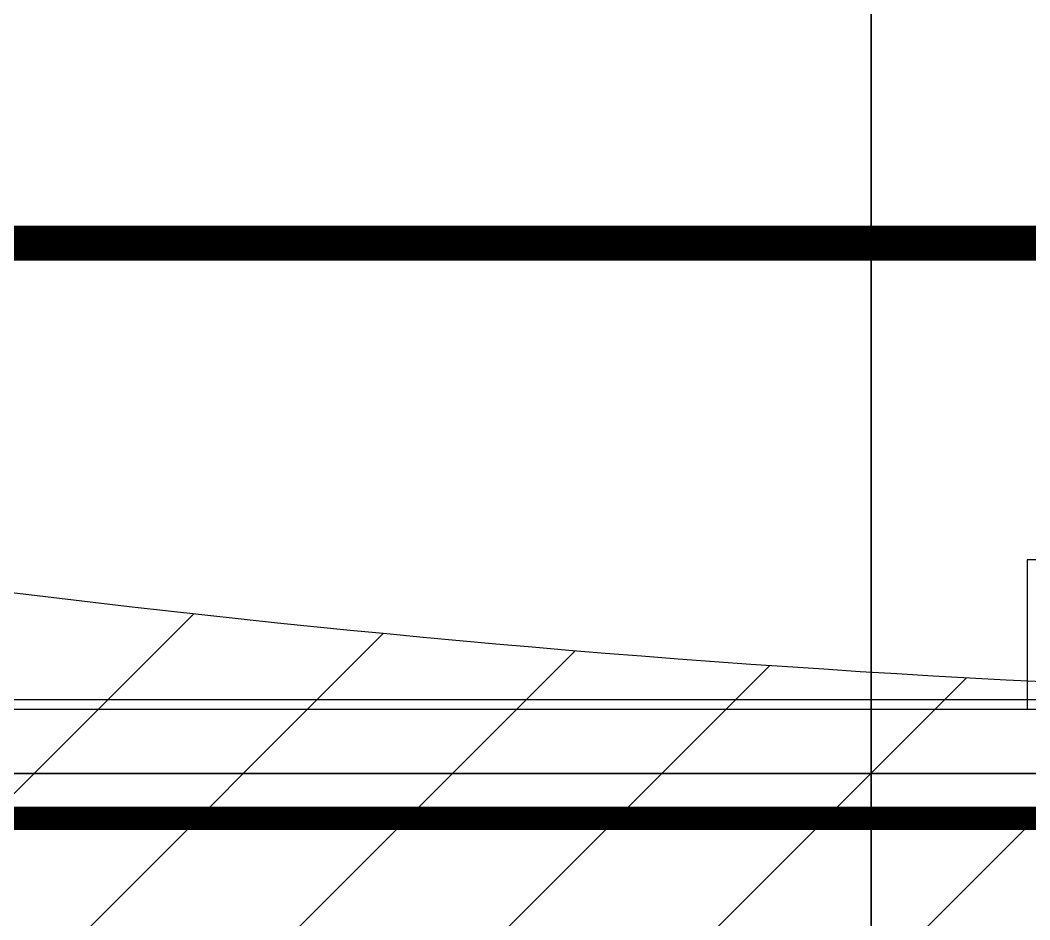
# Model space of a CAD drawing. Header units: millimetres. Extents: x -107267 to 109426, y -98906 to 83910.
# Drawn here: x -1826 to 341, y -314 to 1616 of the extents above; entities that cross this region are included whole.
import ezdxf

# ---------------------------------------------------------------- set-up
doc = ezdxf.new("R2010")
doc.units = ezdxf.units.MM
doc.linetypes.add('ACAD_ISO10W100', pattern=[18, 12, -3, 0, -3])
doc.linetypes.add('ACAD_ISO12W100', pattern=[21, 12, -3, 0, -3, 0, -3])
for name, color, linetype in [('00 - ZONA DE PROTEÇÃO', 4, 'Continuous'), ('00 - Zona de proteção 2d', 4, 'Continuous'), ('Front View-MISC', 7, 'Continuous'), ('Front View-STEEL', 9, 'Continuous'), ('Left View-MISC', 7, 'Continuous'), ('Top (Plan) View-MISC', 7, 'Continuous')]:
    doc.layers.add(name, color=color, linetype=linetype)
doc.layers.add('000-M3G-MALHA NOVA', color=5, linetype='ACAD_ISO10W100', lineweight=0)
doc.layers.add('00_m3g_spda_ater_cabo50', color=1, linetype='Continuous', lineweight=9)

# ---------------------------------------------------------------- blocks, each defined once
blk = doc.blocks.new('*U327')
at = {"layer": 'Top (Plan) View-MISC', "color": 0, "linetype": 'ByBlock', "lineweight": -2}
for p, q in [((535.2, 458.1), (335.2, 458.1)), ((335.2, 458.1), (335.2, 138.1)), ((535.2, 138.1), (535.2, 458.1))]:
    blk.add_line(p, q, dxfattribs=at)
blk = doc.blocks.new('*U482')
at = {"layer": 'Top (Plan) View-MISC', "color": 0, "linetype": 'ByBlock', "lineweight": -2}
blk.add_line((-21187.7, 138.1), (23428.9, 138.1), dxfattribs=at)
blk = doc.blocks.new('*U1067')
at = {"layer": 'Top (Plan) View-MISC', "color": 0, "linetype": 'ByBlock', "lineweight": -2}
blk.add_line((23207.9, 158.1), (-17567.7, 158.1), dxfattribs=at)
blk = doc.blocks.new('*U1207')
at = {"layer": 'Front View-MISC', "color": 0, "linetype": 'ByBlock', "lineweight": -2}
for p, q in [((335.5, 0, 3450), (535.5, 0, 3450)), ((335.5, 0, 251.2), (335.5, 0, 620.7)), ((335.5, 0, 702.3), (335.5, 0, 1149.4)), ((335.5, 0, 1231.1), (335.5, 0, 3450)), ((535.5, 0, 239.1), (535.5, 0, 607.2)), ((535.5, 0, 690.3), (535.5, 0, 1135.9)), ((535.5, 0, 1219), (535.5, 0, 3450))]:
    blk.add_line(p, q, dxfattribs=at)
blk = doc.blocks.new('*U1213')
at = {"layer": 'Front View-MISC', "color": 0, "linetype": 'ByBlock', "lineweight": -2}
for p, q in [((-3964, 0, 3172), (334.4, 0, 3172)), ((-1479.2, 0, 1272), (-1795.5, 0, 1272)), ((334.4, 0, 1272), (-342.2, 0, 1272)), ((334.4, 0, 3172), (334.4, 0, 1272))]:
    blk.add_line(p, q, dxfattribs=at)
blk = doc.blocks.new('*U1222')
at = {"layer": 'Front View-MISC', "color": 0, "linetype": 'ByBlock', "lineweight": -2}
for p, q in [((-13407.5, 0, 3450), (23648.9, 0, 3450)), ((-13407.5, 0, 4300), (23648.9, 0, 4300))]:
    blk.add_line(p, q, dxfattribs=at)
blk = doc.blocks.new('*U1250')
at = {"layer": 'Front View-MISC', "color": 0, "linetype": 'ByBlock', "lineweight": -2}
for p, q in [((-3964, 0, 1322), (-3894, 0, 1322)), ((-3964, 0, 3172), (-3964, 0, 1322)), ((335.5, 0, 3172), (-3964, 0, 3172)), ((-3894, 0, 2237), (-2979, 0, 2237)), ((-3894, 0, 2237), (-3894, 0, 3102)), ((-3894, 0, 3102), (-2979, 0, 3102)), ((-3894, 0, 1322), (-3894, 0, 2187)), ((-2979, 0, 2187), (-3894, 0, 2187)), ((-2979, 0, 1331.3), (-2979, 0, 2187)), ((-2979, 0, 2237), (-2979, 0, 3102)), ((-2929, 0, 2237), (-1839, 0, 2237)), ((-2929, 0, 3102), (-2929, 0, 2237)), ((-2929, 0, 3102), (-1839, 0, 3102)), ((-2929, 0, 2187), (-2929, 0, 1331.8)), ((-699, 0, 2187), (-2929, 0, 2187)), ((-1839, 0, 2237), (-1839, 0, 3102)), ((-1789, 0, 2237), (-699, 0, 2237)), ((-1789, 0, 3102), (-1789, 0, 2237)), ((-1789, 0, 3102), (-699, 0, 3102)), ((-699, 0, 1322), (-649, 0, 1322)), ((-699, 0, 1322), (-699, 0, 2187)), ((-699, 0, 2237), (-699, 0, 3102)), ((-649, 0, 2187), (-649, 0, 1322)), ((266, 0, 2187), (-649, 0, 2187)), ((-649, 0, 3102), (-649, 0, 2237)), ((-649, 0, 3102), (266, 0, 3102)), ((-649, 0, 2237), (266, 0, 2237)), ((266, 0, 1322), (335.5, 0, 1322)), ((266, 0, 2187), (266, 0, 1322)), ((266, 0, 3102), (266, 0, 2237))]:
    blk.add_line(p, q, dxfattribs=at)
blk = doc.blocks.new('*U1251')
at = {"layer": 'Front View-MISC', "color": 0, "linetype": 'ByBlock', "lineweight": -2}
for p, q in [((-3964.5, 0, 1322), (-3885.9, 0, 1322)), ((-3720.8, 0, 1272), (-3928.4, 0, 1272)), ((-2779.3, 0, 1272), (-3678.4, 0, 1272)), ((-1837.9, 0, 1272), (-2736.9, 0, 1272)), ((-1479.2, 0, 1272), (-1795.5, 0, 1272)), ((-1171.5, 0, 1322), (334.4, 0, 1322)), ((334.4, 0, 1272), (-342.2, 0, 1272)), ((334.4, 0, 1322), (334.4, 0, 1272))]:
    blk.add_line(p, q, dxfattribs=at)
blk = doc.blocks.new('*U1252')
at = {"layer": 'Front View-MISC', "color": 0, "linetype": 'ByBlock', "lineweight": -2}
for p, q in [((-1839, 0, 1343), (-1839, 0, 2237)), ((-1839, 0, 2237), (-1789, 0, 2237)), ((-1789, 0, 2237), (-1789, 0, 1343.5))]:
    blk.add_line(p, q, dxfattribs=at)
blk = doc.blocks.new('*U1306')
at = {"layer": 'Front View-MISC', "color": 0, "linetype": 'ByBlock', "lineweight": -2}
for p, q in [((-1825.8, 0, 5158), (-1785.1, 0, 5158)), ((-1763.9, 0, 5158), (-1723.2, 0, 5158)), ((-1702, 0, 5158), (-1661.3, 0, 5158)), ((-1640.1, 0, 5158), (-1599.4, 0, 5158)), ((-1578.2, 0, 5158), (-1537.5, 0, 5158)), ((-1516.3, 0, 5158), (-1475.6, 0, 5158)), ((-1454.4, 0, 5158), (-1413.7, 0, 5158)), ((-1392.5, 0, 5158), (-1351.8, 0, 5158)), ((-1330.6, 0, 5158), (-1290, 0, 5158)), ((-1268.7, 0, 5158), (-1228.1, 0, 5158)), ((-1206.8, 0, 5158), (-1166.2, 0, 5158)), ((-1144.9, 0, 5158), (-1104.3, 0, 5158)), ((-1083, 0, 5158), (-1042.4, 0, 5158)), ((-1021.1, 0, 5158), (-980.5, 0, 5158)), ((-959.2, 0, 5158), (-918.6, 0, 5158)), ((-897.4, 0, 5158), (-856.7, 0, 5158)), ((-835.5, 0, 5158), (-794.8, 0, 5158)), ((-773.6, 0, 5158), (-732.9, 0, 5158)), ((-711.7, 0, 5158), (-671, 0, 5158)), ((-649.8, 0, 5158), (-609.1, 0, 5158)), ((-587.9, 0, 5158), (-547.2, 0, 5158)), ((-526, 0, 5158), (-485.3, 0, 5158)), ((-464.1, 0, 5158), (-423.4, 0, 5158)), ((-402.2, 0, 5158), (-361.5, 0, 5158)), ((-340.3, 0, 5158), (-299.6, 0, 5158)), ((-278.4, 0, 5158), (-237.7, 0, 5158)), ((-216.5, 0, 5158), (-175.8, 0, 5158)), ((-154.6, 0, 5158), (-113.9, 0, 5158)), ((-92.7, 0, 5158), (-52, 0, 5158)), ((-30.8, 0, 5158), (9.9, 0, 5158)), ((31.1, 0, 5158), (71.8, 0, 5158)), ((93, 0, 5158), (133.7, 0, 5158)), ((154.9, 0, 5158), (195.6, 0, 5158)), ((216.8, 0, 5158), (257.5, 0, 5158)), ((278.7, 0, 5158), (319.4, 0, 5158))]:
    blk.add_line(p, q, dxfattribs=at)
blk = doc.blocks.new('*U1682')
at = {"layer": 'Front View-MISC', "color": 0, "linetype": 'ByBlock', "lineweight": -2}
for p, q in [((319.4, 0, 5166.4), (319.4, 0, 4300)), ((319.4, 0, 5166.4), (340.6, 0, 5166.4)), ((340.6, 0, 5166.4), (340.6, 0, 4300))]:
    blk.add_line(p, q, dxfattribs=at)
blk = doc.blocks.new('*U1683')
at = {"layer": 'Front View-MISC', "color": 0, "linetype": 'ByBlock', "lineweight": -2}
for p, q in [((257.5, 0, 5166.4), (257.5, 0, 4300)), ((257.5, 0, 5166.4), (278.7, 0, 5166.4)), ((278.7, 0, 5166.4), (278.7, 0, 4300))]:
    blk.add_line(p, q, dxfattribs=at)
blk = doc.blocks.new('*U1684')
at = {"layer": 'Front View-MISC', "color": 0, "linetype": 'ByBlock', "lineweight": -2}
for p, q in [((195.6, 0, 5166.4), (195.6, 0, 4300)), ((195.6, 0, 5166.4), (216.8, 0, 5166.4)), ((216.8, 0, 5166.4), (216.8, 0, 4300))]:
    blk.add_line(p, q, dxfattribs=at)
blk = doc.blocks.new('*U1685')
at = {"layer": 'Front View-MISC', "color": 0, "linetype": 'ByBlock', "lineweight": -2}
for p, q in [((133.7, 0, 5166.4), (133.7, 0, 4300)), ((133.7, 0, 5166.4), (154.9, 0, 5166.4)), ((154.9, 0, 5166.4), (154.9, 0, 4300))]:
    blk.add_line(p, q, dxfattribs=at)
blk = doc.blocks.new('*U1686')
at = {"layer": 'Front View-MISC', "color": 0, "linetype": 'ByBlock', "lineweight": -2}
for p, q in [((71.8, 0, 5166.4), (71.8, 0, 4300)), ((71.8, 0, 5166.4), (93, 0, 5166.4)), ((93, 0, 5166.4), (93, 0, 4300))]:
    blk.add_line(p, q, dxfattribs=at)
blk = doc.blocks.new('*U1687')
at = {"layer": 'Front View-MISC', "color": 0, "linetype": 'ByBlock', "lineweight": -2}
for p, q in [((9.9, 0, 5166.4), (9.9, 0, 4300)), ((9.9, 0, 5166.4), (31.1, 0, 5166.4)), ((31.1, 0, 5166.4), (31.1, 0, 4300))]:
    blk.add_line(p, q, dxfattribs=at)
blk = doc.blocks.new('*U1688')
at = {"layer": 'Front View-MISC', "color": 0, "linetype": 'ByBlock', "lineweight": -2}
for p, q in [((-52, 0, 5166.4), (-52, 0, 4300)), ((-52, 0, 5166.4), (-30.8, 0, 5166.4)), ((-30.8, 0, 5166.4), (-30.8, 0, 4300))]:
    blk.add_line(p, q, dxfattribs=at)
blk = doc.blocks.new('*U1689')
at = {"layer": 'Front View-MISC', "color": 0, "linetype": 'ByBlock', "lineweight": -2}
for p, q in [((-113.9, 0, 5166.4), (-113.9, 0, 4300)), ((-113.9, 0, 5166.4), (-92.7, 0, 5166.4)), ((-92.7, 0, 5166.4), (-92.7, 0, 4300))]:
    blk.add_line(p, q, dxfattribs=at)
blk = doc.blocks.new('*U1690')
at = {"layer": 'Front View-MISC', "color": 0, "linetype": 'ByBlock', "lineweight": -2}
for p, q in [((-175.8, 0, 5166.4), (-175.8, 0, 4300)), ((-175.8, 0, 5166.4), (-154.6, 0, 5166.4)), ((-154.6, 0, 5166.4), (-154.6, 0, 4300))]:
    blk.add_line(p, q, dxfattribs=at)
blk = doc.blocks.new('*U1691')
at = {"layer": 'Front View-MISC', "color": 0, "linetype": 'ByBlock', "lineweight": -2}
for p, q in [((-237.7, 0, 5166.4), (-237.7, 0, 4300)), ((-237.7, 0, 5166.4), (-216.5, 0, 5166.4)), ((-216.5, 0, 5166.4), (-216.5, 0, 4300))]:
    blk.add_line(p, q, dxfattribs=at)
blk = doc.blocks.new('*U1692')
at = {"layer": 'Front View-MISC', "color": 0, "linetype": 'ByBlock', "lineweight": -2}
for p, q in [((-299.6, 0, 5166.4), (-299.6, 0, 4300)), ((-299.6, 0, 5166.4), (-278.4, 0, 5166.4)), ((-278.4, 0, 5166.4), (-278.4, 0, 4300))]:
    blk.add_line(p, q, dxfattribs=at)
blk = doc.blocks.new('*U1693')
at = {"layer": 'Front View-MISC', "color": 0, "linetype": 'ByBlock', "lineweight": -2}
for p, q in [((-361.5, 0, 5166.4), (-361.5, 0, 4300)), ((-361.5, 0, 5166.4), (-340.3, 0, 5166.4)), ((-340.3, 0, 5166.4), (-340.3, 0, 4300))]:
    blk.add_line(p, q, dxfattribs=at)
blk = doc.blocks.new('*U1694')
at = {"layer": 'Front View-MISC', "color": 0, "linetype": 'ByBlock', "lineweight": -2}
for p, q in [((-423.4, 0, 5166.4), (-423.4, 0, 4300)), ((-423.4, 0, 5166.4), (-402.2, 0, 5166.4)), ((-402.2, 0, 5166.4), (-402.2, 0, 4300))]:
    blk.add_line(p, q, dxfattribs=at)
blk = doc.blocks.new('*U1695')
at = {"layer": 'Front View-MISC', "color": 0, "linetype": 'ByBlock', "lineweight": -2}
for p, q in [((-485.3, 0, 5166.4), (-485.3, 0, 4300)), ((-485.3, 0, 5166.4), (-464.1, 0, 5166.4)), ((-464.1, 0, 5166.4), (-464.1, 0, 4300))]:
    blk.add_line(p, q, dxfattribs=at)
blk = doc.blocks.new('*U1696')
at = {"layer": 'Front View-MISC', "color": 0, "linetype": 'ByBlock', "lineweight": -2}
for p, q in [((-547.2, 0, 5166.4), (-547.2, 0, 4300)), ((-547.2, 0, 5166.4), (-526, 0, 5166.4)), ((-526, 0, 5166.4), (-526, 0, 4300))]:
    blk.add_line(p, q, dxfattribs=at)
blk = doc.blocks.new('*U1697')
at = {"layer": 'Front View-MISC', "color": 0, "linetype": 'ByBlock', "lineweight": -2}
for p, q in [((-609.1, 0, 5166.4), (-609.1, 0, 4300)), ((-609.1, 0, 5166.4), (-587.9, 0, 5166.4)), ((-587.9, 0, 5166.4), (-587.9, 0, 4300))]:
    blk.add_line(p, q, dxfattribs=at)
blk = doc.blocks.new('*U1698')
at = {"layer": 'Front View-MISC', "color": 0, "linetype": 'ByBlock', "lineweight": -2}
for p, q in [((-671, 0, 5166.4), (-671, 0, 4300)), ((-671, 0, 5166.4), (-649.8, 0, 5166.4)), ((-649.8, 0, 5166.4), (-649.8, 0, 4300))]:
    blk.add_line(p, q, dxfattribs=at)
blk = doc.blocks.new('*U1699')
at = {"layer": 'Front View-MISC', "color": 0, "linetype": 'ByBlock', "lineweight": -2}
for p, q in [((-732.9, 0, 5166.4), (-732.9, 0, 4300)), ((-732.9, 0, 5166.4), (-711.7, 0, 5166.4)), ((-711.7, 0, 5166.4), (-711.7, 0, 4300))]:
    blk.add_line(p, q, dxfattribs=at)
blk = doc.blocks.new('*U1700')
at = {"layer": 'Front View-MISC', "color": 0, "linetype": 'ByBlock', "lineweight": -2}
for p, q in [((-794.8, 0, 5166.4), (-794.8, 0, 4300)), ((-794.8, 0, 5166.4), (-773.6, 0, 5166.4)), ((-773.6, 0, 5166.4), (-773.6, 0, 4300))]:
    blk.add_line(p, q, dxfattribs=at)
blk = doc.blocks.new('*U1701')
at = {"layer": 'Front View-MISC', "color": 0, "linetype": 'ByBlock', "lineweight": -2}
for p, q in [((-856.7, 0, 5166.4), (-856.7, 0, 4300)), ((-856.7, 0, 5166.4), (-835.5, 0, 5166.4)), ((-835.5, 0, 5166.4), (-835.5, 0, 4300))]:
    blk.add_line(p, q, dxfattribs=at)
blk = doc.blocks.new('*U1702')
at = {"layer": 'Front View-MISC', "color": 0, "linetype": 'ByBlock', "lineweight": -2}
for p, q in [((-918.6, 0, 5166.4), (-918.6, 0, 4300)), ((-918.6, 0, 5166.4), (-897.4, 0, 5166.4)), ((-897.4, 0, 5166.4), (-897.4, 0, 4300))]:
    blk.add_line(p, q, dxfattribs=at)
blk = doc.blocks.new('*U1703')
at = {"layer": 'Front View-MISC', "color": 0, "linetype": 'ByBlock', "lineweight": -2}
for p, q in [((-980.5, 0, 5166.4), (-980.5, 0, 4300)), ((-980.5, 0, 5166.4), (-959.2, 0, 5166.4)), ((-959.2, 0, 5166.4), (-959.2, 0, 4300))]:
    blk.add_line(p, q, dxfattribs=at)
blk = doc.blocks.new('*U1704')
at = {"layer": 'Front View-MISC', "color": 0, "linetype": 'ByBlock', "lineweight": -2}
for p, q in [((-1042.4, 0, 5166.4), (-1042.4, 0, 4300)), ((-1042.4, 0, 5166.4), (-1021.1, 0, 5166.4)), ((-1021.1, 0, 5166.4), (-1021.1, 0, 4300))]:
    blk.add_line(p, q, dxfattribs=at)
blk = doc.blocks.new('*U1705')
at = {"layer": 'Front View-MISC', "color": 0, "linetype": 'ByBlock', "lineweight": -2}
for p, q in [((-1104.3, 0, 5166.4), (-1104.3, 0, 4300)), ((-1104.3, 0, 5166.4), (-1083, 0, 5166.4)), ((-1083, 0, 5166.4), (-1083, 0, 4300))]:
    blk.add_line(p, q, dxfattribs=at)
blk = doc.blocks.new('*U1706')
at = {"layer": 'Front View-MISC', "color": 0, "linetype": 'ByBlock', "lineweight": -2}
for p, q in [((-1166.2, 0, 5166.4), (-1166.2, 0, 4300)), ((-1166.2, 0, 5166.4), (-1144.9, 0, 5166.4)), ((-1144.9, 0, 5166.4), (-1144.9, 0, 4300))]:
    blk.add_line(p, q, dxfattribs=at)
blk = doc.blocks.new('*U1707')
at = {"layer": 'Front View-MISC', "color": 0, "linetype": 'ByBlock', "lineweight": -2}
for p, q in [((-1228.1, 0, 5166.4), (-1228.1, 0, 4300)), ((-1228.1, 0, 5166.4), (-1206.8, 0, 5166.4)), ((-1206.8, 0, 5166.4), (-1206.8, 0, 4300))]:
    blk.add_line(p, q, dxfattribs=at)
blk = doc.blocks.new('*U1708')
at = {"layer": 'Front View-MISC', "color": 0, "linetype": 'ByBlock', "lineweight": -2}
for p, q in [((-1290, 0, 5166.4), (-1290, 0, 4300)), ((-1290, 0, 5166.4), (-1268.7, 0, 5166.4)), ((-1268.7, 0, 5166.4), (-1268.7, 0, 4300))]:
    blk.add_line(p, q, dxfattribs=at)
blk = doc.blocks.new('*U1709')
at = {"layer": 'Front View-MISC', "color": 0, "linetype": 'ByBlock', "lineweight": -2}
for p, q in [((-1351.8, 0, 5166.4), (-1351.8, 0, 4300)), ((-1351.8, 0, 5166.4), (-1330.6, 0, 5166.4)), ((-1330.6, 0, 5166.4), (-1330.6, 0, 4300))]:
    blk.add_line(p, q, dxfattribs=at)
blk = doc.blocks.new('*U1710')
at = {"layer": 'Front View-MISC', "color": 0, "linetype": 'ByBlock', "lineweight": -2}
for p, q in [((-1413.7, 0, 5166.4), (-1413.7, 0, 4300)), ((-1413.7, 0, 5166.4), (-1392.5, 0, 5166.4)), ((-1392.5, 0, 5166.4), (-1392.5, 0, 4300))]:
    blk.add_line(p, q, dxfattribs=at)
blk = doc.blocks.new('*U1711')
at = {"layer": 'Front View-MISC', "color": 0, "linetype": 'ByBlock', "lineweight": -2}
for p, q in [((-1475.6, 0, 5166.4), (-1475.6, 0, 4300)), ((-1475.6, 0, 5166.4), (-1454.4, 0, 5166.4)), ((-1454.4, 0, 5166.4), (-1454.4, 0, 4300))]:
    blk.add_line(p, q, dxfattribs=at)
blk = doc.blocks.new('*U1712')
at = {"layer": 'Front View-MISC', "color": 0, "linetype": 'ByBlock', "lineweight": -2}
for p, q in [((-1537.5, 0, 5166.4), (-1537.5, 0, 4300)), ((-1537.5, 0, 5166.4), (-1516.3, 0, 5166.4)), ((-1516.3, 0, 5166.4), (-1516.3, 0, 4300))]:
    blk.add_line(p, q, dxfattribs=at)
blk = doc.blocks.new('*U1713')
at = {"layer": 'Front View-MISC', "color": 0, "linetype": 'ByBlock', "lineweight": -2}
for p, q in [((-1599.4, 0, 5166.4), (-1599.4, 0, 4300)), ((-1599.4, 0, 5166.4), (-1578.2, 0, 5166.4)), ((-1578.2, 0, 5166.4), (-1578.2, 0, 4300))]:
    blk.add_line(p, q, dxfattribs=at)
blk = doc.blocks.new('*U1714')
at = {"layer": 'Front View-MISC', "color": 0, "linetype": 'ByBlock', "lineweight": -2}
for p, q in [((-1661.3, 0, 5166.4), (-1661.3, 0, 4300)), ((-1661.3, 0, 5166.4), (-1640.1, 0, 5166.4)), ((-1640.1, 0, 5166.4), (-1640.1, 0, 4300))]:
    blk.add_line(p, q, dxfattribs=at)
blk = doc.blocks.new('*U1715')
at = {"layer": 'Front View-MISC', "color": 0, "linetype": 'ByBlock', "lineweight": -2}
for p, q in [((-1723.2, 0, 5166.4), (-1723.2, 0, 4300)), ((-1723.2, 0, 5166.4), (-1702, 0, 5166.4)), ((-1702, 0, 5166.4), (-1702, 0, 4300))]:
    blk.add_line(p, q, dxfattribs=at)
blk = doc.blocks.new('*U1716')
at = {"layer": 'Front View-MISC', "color": 0, "linetype": 'ByBlock', "lineweight": -2}
for p, q in [((-1785.1, 0, 5166.4), (-1785.1, 0, 4300)), ((-1785.1, 0, 5166.4), (-1763.9, 0, 5166.4)), ((-1763.9, 0, 5166.4), (-1763.9, 0, 4300))]:
    blk.add_line(p, q, dxfattribs=at)
blk = doc.blocks.new('*U1908')
at = {"layer": 'Front View-MISC', "color": 0, "linetype": 'ByBlock', "lineweight": -2}
blk.add_line((-2658.3, 0, -1280), (9535.5, 0, -528.7), dxfattribs=at)
blk = doc.blocks.new('*U1909')
at = {"layer": 'Front View-MISC', "color": 0, "linetype": 'ByBlock', "lineweight": -2}
for p, q in [((-2658.3, 0, -1230), (-1075, 0, -1132.1)), ((-1032.6, 0, -1129.5), (279.9, 0, -1048.3)), ((322.3, 0, -1045.6), (1634.9, 0, -964.5))]:
    blk.add_line(p, q, dxfattribs=at)
blk = doc.blocks.new('*U1910')
at = {"layer": 'Front View-MISC', "color": 0, "linetype": 'ByBlock', "lineweight": -2}
blk.add_line((-2658.3, 0, -1280), (8680.4, 0, -578.7), dxfattribs=at)
blk = doc.blocks.new('*U1911')
at = {"layer": 'Front View-MISC', "color": 0, "linetype": 'ByBlock', "lineweight": -2}
for p, q in [((-1075, 0, -1132.1), (-2658.3, 0, -1230)), ((-2658.3, 0, -1280), (8724, 0, -578.7)), ((279.9, 0, -1048.3), (-1032.6, 0, -1129.5)), ((1634.9, 0, -964.5), (322.3, 0, -1045.6))]:
    blk.add_line(p, q, dxfattribs=at)
blk = doc.blocks.new('*U1915')
at = {"layer": 'Front View-MISC', "color": 0, "linetype": 'ByBlock', "lineweight": -2}
for p, q in [((-1566.7, 0, 245.8), (-1795.6, 0, 245.8)), ((-1338.3, 0, 232), (-1566.7, 0, 245.8)), ((61.1, 0, 147.6), (-1295.9, 0, 229.5)), ((957.1, 0, 93.6), (103.5, 0, 145.1))]:
    blk.add_line(p, q, dxfattribs=at)
blk = doc.blocks.new('*U1916')
at = {"layer": 'Front View-STEEL', "color": 0, "linetype": 'ByBlock', "lineweight": -2}
for p, q in [((-2658.3, 0, -130), (8680.4, 0, 571.3)), ((-2658.3, 0, -1210.1), (8680.4, 0, -508.8)), ((-2658.3, 0, -1109.9), (8680.4, 0, -408.6)), ((-2387.6, 0, -155.7), (-1075, 0, -74.6)), ((-2387.6, 0, -642), (-1075, 0, -560.8)), ((-2387.6, 0, -684.5), (-1075, 0, -603.3)), ((-1075, 0, -1132.1), (-1032.6, 0, -1129.5)), ((-1032.7, 0, -29.5), (-1075, 0, -32.1)), ((-1075, 0, -1132.1), (-1075, 0, -1112.2)), ((-1075, 0, -1012), (-1075, 0, -603.3)), ((-1075, 0, -560.8), (-1075, 0, -74.6)), ((-1032.6, 0, -1129.5), (-1032.6, 0, -1109.5)), ((-1032.6, 0, -1009.4), (-1032.6, 0, -600.7)), ((-1032.6, 0, -558.2), (-1032.6, 0, -71.9)), ((-1032.6, 0, -71.9), (279.9, 0, 9.2)), ((-1032.6, 0, -558.2), (279.9, 0, -477)), ((-1032.6, 0, -600.7), (279.9, 0, -519.5)), ((279.9, 0, -1048.3), (322.3, 0, -1045.6)), ((279.9, 0, -1048.3), (279.9, 0, -1028.4)), ((279.9, 0, -928.2), (279.9, 0, -519.5)), ((279.9, 0, -477), (279.9, 0, 9.2)), ((322.3, 0, 54.3), (280, 0, 51.7)), ((322.3, 0, -1045.6), (322.3, 0, -1025.7)), ((322.3, 0, -925.6), (322.3, 0, -516.9)), ((322.3, 0, -474.4), (322.3, 0, 11.9)), ((322.3, 0, 11.9), (1634.9, 0, 93.1)), ((322.3, 0, -474.4), (1634.9, 0, -393.2)), ((322.3, 0, -516.9), (1634.9, 0, -435.7))]:
    blk.add_line(p, q, dxfattribs=at)
blk = doc.blocks.new('*U1919')
at = {"layer": 'Front View-STEEL', "color": 0, "linetype": 'ByBlock', "lineweight": -2}
for p, q in [((-1580.7, 0, 1303.2), (-1580.7, 0, 1278.8)), ((-1352.5, 0, 1263.4), (-1580.7, 0, 1278.8)), ((-1580.7, 0, 774.4), (-1580.7, 0, 750)), ((-1352.5, 0, 734.6), (-1580.7, 0, 750)), ((-1580.7, 0, 245.8), (-1580.7, 0, 265.6)), ((-1566.7, 0, 340.5), (-1566.9, 0, 340.5)), ((-1352.5, 0, 232.9), (-1352.5, 0, 252.8)), ((-1352.5, 0, 353), (-1352.5, 0, 734.6)), ((-1352.5, 0, 804.1), (-1352.5, 0, 1263.4)), ((-26.1, 0, 1173.9), (-1295.9, 0, 1259.6)), ((-26.1, 0, 645.1), (-1295.9, 0, 730.8)), ((-26.1, 0, 152.9), (-26.1, 0, 172.8)), ((-26.1, 0, 273), (-26.1, 0, 645.1)), ((-26.1, 0, 724.1), (-26.1, 0, 1173.9)), ((16.3, 0, 150.3), (16.3, 0, 170.2)), ((16.3, 0, 270.4), (16.3, 0, 642.2)), ((16.3, 0, 721.6), (16.3, 0, 1171)), ((61.1, 0, 1168), (16.3, 0, 1171)), ((61.1, 0, 639.2), (16.3, 0, 642.2)), ((1300.3, 0, 1084.3), (103.5, 0, 1165.1)), ((1300.3, 0, 555.6), (103.5, 0, 636.4))]:
    blk.add_line(p, q, dxfattribs=at)
blk = doc.blocks.new('*U1920')
at = {"layer": 'Front View-STEEL', "color": 0, "linetype": 'ByBlock', "lineweight": -2}
for p, q in [((-3949.6, 0, 1321.3), (-3717.4, 0, 1323.7)), ((-3949.6, 0, 1278.9), (-3720.8, 0, 1281.2)), ((-3949.6, 0, 792.5), (-3720.8, 0, 794.8)), ((-3949.6, 0, 750.1), (-3720.8, 0, 752.4)), ((-3928.4, 0, 241.5), (-1566.9, 0, 265.8)), ((-3928.4, 0, 241.5), (-1566.9, 0, 265.8)), ((-3928.4, 0, 341.5), (-1566.9, 0, 365.8)), ((-3720.8, 0, 343.7), (-3720.8, 0, 752.4)), ((-3720.8, 0, 794.8), (-3720.8, 0, 1281.2)), ((-3682, 0, 1324), (-2775.9, 0, 1333.4)), ((-3678.4, 0, 344.1), (-3678.4, 0, 752.9)), ((-3678.4, 0, 795.3), (-3678.4, 0, 1281.7)), ((-3678.4, 0, 1281.7), (-2779.3, 0, 1290.9)), ((-3678.4, 0, 795.3), (-2779.3, 0, 804.5)), ((-3678.4, 0, 752.9), (-2779.3, 0, 762.1)), ((-2779.3, 0, 245.8), (-2779.3, 0, 253.3)), ((-2779.3, 0, 353.3), (-2779.3, 0, 762.1)), ((-2779.3, 0, 804.5), (-2779.3, 0, 1290.9)), ((-2740.5, 0, 1333.7), (-1834.5, 0, 1343)), ((-2736.9, 0, 245.8), (-2736.9, 0, 253.8)), ((-2736.9, 0, 353.8), (-2736.9, 0, 762.6)), ((-2736.9, 0, 805), (-2736.9, 0, 1291.4)), ((-2736.9, 0, 1291.4), (-1837.9, 0, 1300.6)), ((-2736.9, 0, 805), (-1837.9, 0, 814.2)), ((-2736.9, 0, 762.6), (-1837.9, 0, 771.8)), ((-1837.9, 0, 245.8), (-1837.9, 0, 263)), ((-1837.9, 0, 363), (-1837.9, 0, 771.8)), ((-1837.9, 0, 814.2), (-1837.9, 0, 1300.6)), ((-1799.1, 0, 1343.4), (-1566.7, 0, 1345.8)), ((-1795.5, 0, 245.8), (-1795.5, 0, 263.4)), ((-1795.5, 0, 363.4), (-1795.5, 0, 772.2)), ((-1795.5, 0, 814.6), (-1795.5, 0, 1301)), ((-1795.5, 0, 1301), (-1566.7, 0, 1303.4)), ((-1795.5, 0, 814.6), (-1566.7, 0, 817)), ((-1795.5, 0, 772.2), (-1566.7, 0, 774.6)), ((-1566.9, 0, 265.8), (-1566.9, 0, 265.8)), ((-1566.9, 0, 265.8), (-1566.9, 0, 365.8)), ((-1566.9, 0, 365.8), (-1566.9, 0, 365.8)), ((-1566.9, 0, 365.8), (-1566.9, 0, 265.8))]:
    blk.add_line(p, q, dxfattribs=at)
at = {"layer": 'Front View-STEEL', "color": 0, "linetype": 'ByBlock', "lineweight": -2, "extrusion": (0, 1, 0)}
for centre, major_axis, ratio, start_param, end_param in [((-3949.6, 0, 1300.1), (0, 0, -21.2), 0.009333, -0.000096, 3.141497), ((-3949.6, 0, 771.3), (0, 0, -21.2), 0.009333, -0.000096, 3.141497), ((-3699.6, 0, 1323.9), (-21.2, 0, -0.2), 0.000096, 0.000942, 3.121985), ((-2758.1, 0, 1333.5), (-21.2, 0, -0.2), 0.000096, 0.000942, 3.121985), ((-2758.1, 0, 233.5), (-18, 0, -0.2), 0.000096, 0.665933, 2.475662), ((-1816.7, 0, 1343.2), (-21.2, 0, -0.2), 0.000096, 0.000942, 3.121985), ((-1816.7, 0, 243.2), (-18, 0, -0.2), 0.000096, 0.129948, 3.011646), ((-1566.7, 0, 1324.6), (0, 0, -18), 0.009333, 0, 3.141593)]:
    blk.add_ellipse(centre, major_axis=major_axis, ratio=ratio, start_param=start_param, end_param=end_param, dxfattribs=at)
at = {"layer": 'Front View-STEEL', "color": 0, "linetype": 'ByBlock', "lineweight": -2, "extrusion": (-2.66741e-31, -1, 1.2742e-16)}
for centre, start_param, end_param in [((-3699.6, 0, 223.9), 4.361472, 5.063304), ((-2758.1, 0, 233.5), 3.693767, 5.731009), ((-1816.7, 0, 243.2), 3.251837, 6.172939)]:
    blk.add_ellipse(centre, major_axis=(-21.2, 0, -0.2), ratio=0.000096, start_param=start_param, end_param=end_param, dxfattribs=at)
at = {"layer": 'Front View-STEEL', "color": 0, "linetype": 'ByBlock', "lineweight": -2, "extrusion": (0, -1, 0)}
for centre, start_param, end_param in [((-1566.7, 0, 1324.6), -3.141593, 0), ((-1566.7, 0, 795.8), -3.141593, 0), ((-1566.7, 0, 1324.6), 3.140467, 3.141593)]:
    blk.add_ellipse(centre, major_axis=(0, 0, -21.2), ratio=0.009333, start_param=start_param, end_param=end_param, dxfattribs=at)
at = {"layer": 'Front View-STEEL', "color": 0, "linetype": 'ByBlock', "lineweight": -2, "extrusion": (4.56799e-46, 1, -2.19116e-32)}
blk.add_ellipse((-1566.7, 0, 795.8), major_axis=(0, 0, -18), ratio=0.009333, start_param=0, end_param=3.141593, dxfattribs=at)
blk = doc.blocks.new('*U1921')
at = {"layer": 'Front View-STEEL', "color": 0, "linetype": 'ByBlock', "lineweight": -2}
for p, q in [((-1566.7, 0, 1345.8), (-1566.7, 0, 1303.3)), ((-1566.7, 0, 1345.8), (8728.6, 0, 725)), ((-1566.7, 0, 1303.3), (-1338.3, 0, 1289.5)), ((-1566.7, 0, 817), (-1566.7, 0, 774.5)), ((-1566.7, 0, 817), (-1338.3, 0, 803.3)), ((-1566.7, 0, 774.5), (-1338.3, 0, 760.8)), ((-1566.7, 0, 265.7), (-1566.7, 0, 365.9)), ((-1566.7, 0, 265.7), (1120.1, 0, 103.7)), ((-1566.7, 0, 365.9), (1940.3, 0, 154.4)), ((-1338.3, 0, 232), (-1295.9, 0, 229.5)), ((-1296, 0, 1329.4), (-1338.3, 0, 1332)), ((-1338.3, 0, 232), (-1338.3, 0, 251.9)), ((-1338.3, 0, 352.1), (-1338.3, 0, 760.8)), ((-1338.3, 0, 803.3), (-1338.3, 0, 1289.5)), ((-1295.9, 0, 229.5), (-1295.9, 0, 249.4)), ((-1295.9, 0, 349.5), (-1295.9, 0, 758.2)), ((-1295.9, 0, 800.7), (-1295.9, 0, 1287)), ((-1295.9, 0, 1287), (61.1, 0, 1205.2)), ((-1295.9, 0, 800.7), (61.1, 0, 718.9)), ((-1295.9, 0, 758.2), (61.1, 0, 676.4)), ((61.1, 0, 147.6), (103.5, 0, 145.1)), ((61.1, 0, 147.6), (61.1, 0, 167.5)), ((61.1, 0, 267.7), (61.1, 0, 676.4)), ((61.1, 0, 718.9), (61.1, 0, 1205.2)), ((103.5, 0, 1245), (61.2, 0, 1247.6)), ((103.5, 0, 145.1), (103.5, 0, 165)), ((103.5, 0, 265.2), (103.5, 0, 673.8)), ((103.5, 0, 716.3), (103.5, 0, 1202.6)), ((103.5, 0, 1202.6), (1460.6, 0, 1120.8)), ((103.5, 0, 716.3), (1460.6, 0, 634.5)), ((103.5, 0, 673.8), (1460.6, 0, 592))]:
    blk.add_line(p, q, dxfattribs=at)
blk = doc.blocks.new('*U1975')
at = {"layer": 'Front View-MISC', "color": 0, "linetype": 'ByBlock', "lineweight": -2}
for p in [(-1314.7, 0, 5329.9), (-1630.4, 0, 5158)]:
    blk.add_line(p, (-1630.4, 0, 5329.9), dxfattribs=at)
blk = doc.blocks.new('*U1976')
at = {"layer": 'Front View-MISC', "color": 0, "linetype": 'ByBlock', "lineweight": -2}
for p, q in [((-1236.2, 0, 5441.7), (-1708.9, 0, 5441.7)), ((-1472.9, 0, 5533.7), (-1708.9, 0, 5441.7)), ((-1472.9, 0, 5533.7), (-1472.2, 0, 5533.7)), ((-1472.2, 0, 5533.7), (-1236.2, 0, 5441.7))]:
    blk.add_line(p, q, dxfattribs=at)
blk = doc.blocks.new('*U1977')
at = {"layer": 'Front View-MISC', "color": 0, "linetype": 'ByBlock', "lineweight": -2}
for p, q in [((-1609.3, 0, 5329.9), (-1639.1, 0, 5441.7)), ((-1634.8, 0, 5441.7), (-1604.9, 0, 5329.9)), ((-1599.5, 0, 5329.9), (-1629.2, 0, 5441.7)), ((-1478.1, 0, 5441.7), (-1478, 0, 5329.9)), ((-1467, 0, 5329.9), (-1467, 0, 5441.7)), ((-1315.9, 0, 5441.7), (-1345.7, 0, 5329.9)), ((-1340.2, 0, 5329.9), (-1310.3, 0, 5441.7)), ((-1306, 0, 5441.7), (-1335.9, 0, 5329.9))]:
    blk.add_line(p, q, dxfattribs=at)
blk = doc.blocks.new('*U1978')
at = {"layer": 'Front View-MISC', "color": 0, "linetype": 'ByBlock', "lineweight": -2}
for p, q in [((-1261.8, 0, 5232.1), (-1314.7, 0, 5232.1)), ((-1314.7, 0, 5329.9), (-1261.8, 0, 5329.9)), ((-1314.7, 0, 5232.1), (-1314.7, 0, 5329.9)), ((-1261.8, 0, 5232.1), (-1261.8, 0, 5329.9))]:
    blk.add_line(p, q, dxfattribs=at)
blk = doc.blocks.new('*U1979')
at = {"layer": 'Front View-MISC', "color": 0, "linetype": 'ByBlock', "lineweight": -2}
for p, q in [((-1314.7, 0, 5232.1), (-1316.2, 0, 5232.1)), ((-1265, 0, 5232.1), (-1265, 0, 5158)), ((-1261.8, 0, 5232.1), (-1260, 0, 5232.1)), ((-1260, 0, 5232.1), (-1260, 0, 5158)), ((-1260, 0, 5232.1), (-1244.7, 0, 5232.1)), ((-1244.7, 0, 5232.1), (-1244.7, 0, 5158))]:
    blk.add_line(p, q, dxfattribs=at)
blk = doc.blocks.new('*U1985')
at = {"layer": 'Front View-MISC', "color": 0, "linetype": 'ByBlock', "lineweight": -2}
for p, q in [((-1174.9, 0, 5616.1), (-1194.9, 0, 5616.1)), ((-1194.9, 0, 5158), (-1194.9, 0, 5616.1)), ((-1174.9, 0, 5158), (-1174.9, 0, 5616.1))]:
    blk.add_line(p, q, dxfattribs=at)
blk = doc.blocks.new('*U1987')
at = {"layer": 'Front View-MISC', "color": 0, "linetype": 'ByBlock', "lineweight": -2}
for p, q in [((-1185.1, 0, 5629.8), (-1194.9, 0, 5616.1)), ((-1185.1, 0, 5629.8), (-1184.7, 0, 5629.8)), ((-1184.7, 0, 5629.8), (-1174.9, 0, 5616.1))]:
    blk.add_line(p, q, dxfattribs=at)
blk = doc.blocks.new('*U2001')
at = {"layer": 'Left View-MISC', "color": 0, "linetype": 'ByBlock', "lineweight": -2}
for p, q in [((0, 458.1), (0, 458.1, 3450)), ((0, 458.1, 3450), (0, 138.1, 3450)), ((0, -61.9), (0, -61.9, 3450))]:
    blk.add_line(p, q, dxfattribs=at)
blk = doc.blocks.new('*U2005')
at = {"layer": 'Left View-MISC', "color": 0, "linetype": 'ByBlock', "lineweight": -2}
for p, q in [((0, 138.1, 3450), (0, -10569.9, 3450)), ((0, 138.1, 3450), (0, 138.1, 4300)), ((0, 138.1, 4300), (0, -10569.9, 4300))]:
    blk.add_line(p, q, dxfattribs=at)
blk = doc.blocks.new('*U2006')
at = {"layer": 'Left View-MISC', "color": 0, "linetype": 'ByBlock', "lineweight": -2}
for p, q in [((0, -19130.6), (0, 4664.7)), ((0, -19130.6, -100), (0, 4664.7, -100))]:
    blk.add_line(p, q, dxfattribs=at)
blk = doc.blocks.new('*U2012')
at = {"layer": 'Left View-MISC', "color": 0, "linetype": 'ByBlock', "lineweight": -2}
for p, q in [((0, 891.9, 3705.6), (0, 892.8, 3705.6)), ((0, 892.8, 4528.1), (0, 891.9, 4528.1)), ((0, 892.8, 3705.6), (0, 892.8, 4528.1)), ((0, 891.9, 3705.6), (0, 821, 3705.6)), ((0, 821, 4528.1), (0, 891.9, 4528.1)), ((0, 891.9, 3705.6), (0, 891.9, 4528.1)), ((0, 334.4, 3705.6), (0, 821, 3705.6)), ((0, 821, 4528.1), (0, 334.4, 4528.1)), ((0, 821, 3705.6), (0, 821, 4528.1)), ((0, 334.4, 3705.6), (0, 262.8, 3705.6)), ((0, 262.8, 4528.1), (0, 334.4, 4528.1)), ((0, 334.4, 3705.6), (0, 334.4, 4528.1)), ((0, 262.8, 3705.6), (0, 262.8, 4528.1))]:
    blk.add_line(p, q, dxfattribs=at)
blk = doc.blocks.new('*U2013')
at = {"layer": 'Left View-MISC', "color": 0, "linetype": 'ByBlock', "lineweight": -2}
for p, q in [((0, 899.4, 3701.1), (0, 898.3, 3701.1)), ((0, 899.4, 3686), (0, 898.1, 3686)), ((0, 899.4, 3701.1), (0, 899.4, 3686)), ((0, 899.4, 3671), (0, 899.4, 3686)), ((0, 899.4, 3671), (0, 895.4, 3667)), ((0, 895.4, 3667), (0, 894.2, 3667)), ((0, 891.4, 3663), (0, 895.4, 3667)), ((0, 891.4, 3663), (0, 890.1, 3663)), ((0, 417, 3450), (0, 617.6, 3650.5)), ((0, 175, 3942.3), (0, 176.2, 3942.3)), ((0, 175, 3450.8), (0, 176.2, 3450.8)), ((0, 176.2, 3942.3), (0, 176.2, 3701.1)), ((0, 176.2, 3663), (0, 176.2, 3541.1)), ((0, 176.2, 3500.6), (0, 176.2, 3450.8))]:
    blk.add_line(p, q, dxfattribs=at)
for points, knots in [([(0, 654.1, 3663), (0, 645.2, 3659.9), (0, 615, 3649.6), (0, 525.3, 3619.2), (0, 445.5, 3592.1), (0, 392.3, 3574)], [0.627648, 0.627648, 0.627648, 0.627648, 1, 2, 4, 4, 4, 4]), ([(0, 175, 3500.2), (0, 193.3, 3506.5), (0, 266.2, 3531.2), (0, 339.1, 3556), (0, 392.3, 3574)], [1.258197, 1.258197, 1.258197, 1.258197, 2, 4, 4, 4, 4])]:
    blk.add_open_spline(points, degree=3, knots=knots, dxfattribs=at)
blk.add_open_spline([(0, 392.3, 3574), (0, 392.3, 3574.2), (0, 392.2, 3574.3), (0, 392.2, 3574.4)], degree=3, dxfattribs=at)
blk = doc.blocks.new('*U2014')
at = {"layer": 'Left View-MISC', "color": 0, "linetype": 'ByBlock', "lineweight": -2}
for p, q in [((0, 898.3, 3701.1), (0, 898.2, 3701.1)), ((0, 898.1, 3701.1), (0, 898.2, 3701.1)), ((0, 898.1, 3701.1), (0, 517.5, 3701.1)), ((0, 898.1, 3686), (0, 592, 3679.8)), ((0, 898.1, 3686), (0, 517.5, 3701.1)), ((0, 898.1, 3701.1), (0, 517.5, 3701.1)), ((0, 898.1, 3701.1), (0, 898.1, 3686)), ((0, 894.1, 3667), (0, 898.1, 3686)), ((0, 898.1, 3671), (0, 898.1, 3686)), ((0, 898.1, 3671), (0, 894.1, 3667)), ((0, 138.1, 3701.1), (0, 898.1, 3701.1)), ((0, 894.1, 3667), (0, 592, 3679.8)), ((0, 513.5, 3663), (0, 894.1, 3667)), ((0, 890.1, 3663), (0, 894.1, 3667)), ((0, 890.1, 3663), (0, 513.5, 3663)), ((0, 666.9, 3701.1), (0, 613.1, 3701.1)), ((0, 640, 3674.2), (0, 666.9, 3701.1)), ((0, 415.8, 3450), (0, 666.9, 3701.1)), ((0, 613.1, 3701.1), (0, 640, 3674.2)), ((0, 138.1, 3682), (0, 592, 3679.8)), ((0, 517.5, 3701.1), (0, 592, 3679.8)), ((0, 513.5, 3663), (0, 592, 3679.8)), ((0, 534.9, 3663), (0, 379, 3610)), ((0, 138.1, 3701.1), (0, 517.5, 3701.1)), ((0, 517.5, 3701.1), (0, 138.1, 3682.1)), ((0, 138.1, 3701.1), (0, 517.5, 3701.1)), ((0, 513.5, 3663), (0, 138.1, 3681.9)), ((0, 138.1, 3663), (0, 513.5, 3663)), ((0, 175, 3540.7), (0, 379, 3610)), ((0, 138.1, 3942.3), (0, 175, 3942.3)), ((0, 138.1, 3450.8), (0, 175, 3450.8)), ((0, 175, 3942.3), (0, 175, 3450.8))]:
    blk.add_line(p, q, dxfattribs=at)
for points, knots in [([(0, 710.2, 3682.4), (0, 670.3, 3668.9), (0, 630.4, 3655.3), (0, 524.1, 3619.2), (0, 444.3, 3592.1), (0, 391.1, 3574)], [0, 0, 0, 0, 1, 2, 4, 4, 4, 4]), ([(0, 596.3, 3663), (0, 579.8, 3657.3), (0, 509.1, 3633.3), (0, 438.4, 3609.3), (0, 385.3, 3591.3)], [1.342658, 1.342658, 1.342658, 1.342658, 2, 4, 4, 4, 4]), ([(0, 554.5, 3663), (0, 549.8, 3661.4), (0, 438.8, 3623.7), (0, 312.1, 3580.6), (0, 190, 3539.2), (0, 175, 3534.1)], [1.824621, 1.824621, 1.824621, 1.824621, 2, 6, 6.590882, 6.590882, 6.590882, 6.590882]), ([(0, 391.1, 3574), (0, 390.4, 3576.3), (0, 389.6, 3578.5), (0, 387.6, 3584.4), (0, 386.2, 3588.7), (0, 385.3, 3591.3)], [0, 0, 0, 0, 1, 2, 4, 4, 4, 4]), ([(0, 138.1, 3488.1), (0, 143.8, 3490), (0, 171.8, 3499.5), (0, 258.2, 3528.9), (0, 337.9, 3556), (0, 391.1, 3574)], [0.752067, 0.752067, 0.752067, 0.752067, 1, 2, 4, 4, 4, 4]), ([(0, 385.3, 3591.3), (0, 332.1, 3573.2), (0, 261.7, 3549.3), (0, 191.3, 3525.4), (0, 175, 3519.9)], [4, 4, 4, 4, 6, 6.647572, 6.647572, 6.647572, 6.647572]), ([(0, 379.2, 3609.3), (0, 326, 3591.2), (0, 257.8, 3568), (0, 189.5, 3544.8), (0, 175, 3539.9)], [4, 4, 4, 4, 6, 6.568278, 6.568278, 6.568278, 6.568278]), ([(0, 379, 3610), (0, 379, 3610), (0, 379, 3610), (0, 379, 3609.9), (0, 379.1, 3609.6), (0, 379.2, 3609.3)], [0.414274, 0.414274, 0.414274, 0.414274, 1, 2, 4, 4, 4, 4])]:
    blk.add_open_spline(points, degree=3, knots=knots, dxfattribs=at)
blk.add_open_spline([(0, 537.3, 3663), (0, 484.6, 3645.1), (0, 431.9, 3627.2), (0, 379.2, 3609.3)], degree=3, dxfattribs=at)
blk = doc.blocks.new('*U2079')
at = {"layer": 'Left View-MISC', "color": 0, "linetype": 'ByBlock', "lineweight": -2}
for p, q in [((0, -7621.9, 5300), (0, 138.1, 4300)), ((0, 138.1, 4300), (0, -10569.9, 4300))]:
    blk.add_line(p, q, dxfattribs=at)
blk = doc.blocks.new('*U2118')
at = {"layer": 'Left View-MISC', "color": 0, "linetype": 'ByBlock', "lineweight": -2}
for p, q in [((0, 7, 4877.1), (0, 15.6, 4877.1)), ((0, 15.6, 4315.8), (0, 15.6, 4877.1)), ((0, 7, 4903.8), (0, 15.6, 4903.8)), ((0, 15.6, 4877.1), (0, 15.6, 4903.8)), ((0, 7, 4316.9), (0, 7, 4877.1)), ((0, 7, 4877.1), (0, 7, 4903.8))]:
    blk.add_line(p, q, dxfattribs=at)
blk = doc.blocks.new('*U2120')
at = {"layer": 'Left View-MISC', "color": 0, "linetype": 'ByBlock', "lineweight": -2}
for p, q in [((0, 15.6, 4877.1), (0, 21.2, 4877.1)), ((0, 21.2, 4315.1), (0, 21.2, 4877.1)), ((0, 15.6, 4903.8), (0, 21.2, 4903.8)), ((0, 21.2, 4877.1), (0, 21.2, 4903.8))]:
    blk.add_line(p, q, dxfattribs=at)

msp = doc.modelspace()

# ---------------------------------------------------------------- hatches: boundary and pattern name
at = {"layer": '00 - ZONA DE PROTEÇÃO'}
h = msp.add_hatch(dxfattribs=at)
h.set_pattern_fill('ANSI31', color=256, scale=100)
h.paths.add_polyline_path([(-13707.5, -10990.4, -0.186516), (-13820.6, -14966.5, 0.414214), (-13179.3, -15607.9, -0.104933), (-3151, -15607.9, -0.09784), (6816.5, -15607.9, -0.097708), (16816.5, -15607.9, -0.143023), (23528.8, -15599.5, 0.414214), (24170.1, -14958.2, -0.142426), (24170.1, -7613.3, -0.10484), (23957.5, 478.5, 0.414214), (23316.2, 1119.8, -0.093557), (16807.7, 577.3, -0.082777), (6855.7, 562.6, -0.082236), (-3141.3, 575.6, -0.08359), (-13132.3, 575.6, -0.101166), (-21195.5, 556.2, 0.414214), (-21836.8, -85.1, -0.113967), (-21836.8, -7622.3, -0.301912), (-21836.8, -10478, 0.414214), (-21195.5, -11119.4, -0.128973)])
h.paths.add_polyline_path([(-20156.9, -9561, 0.142702), (-20481.7, -7424.5, 0.092198), (-20379.7, -831.6, 0.088905), (-13141.3, -732.3, 0.083475), (-3150.3, -732.3, 0.082902), (6855.6, -738.1, 0.108059), (16863.1, -739.3, 0.098139), (22506.3, -522.8, 0.085608), (22847, -7584.3, 0.113812), (22635.2, -14069.1, 0.112262), (16761.1, -14291.3, 0.092477), (6816.6, -14301.6, 0.093024), (-3142, -14299.9, 0.090083), (-12232.6, -14126.3, 0.160127), (-12766.5, -9913.6, 0.116887)], flags=16)

# ---------------------------------------------------------------- linework, layer by layer
at = {"layer": '00 - ZONA DE PROTEÇÃO', "elevation": 6590}
msp.add_lwpolyline([(-21836.8, -85.1, -0.113967), (-21836.8, -7622.3, -0.301912), (-21836.8, -10478, 0.414214), (-21195.5, -11119.4, -0.128973), (-13707.5, -10990.4, -0.186516), (-13820.6, -14966.5, 0.414214), (-13179.3, -15607.9, -0.104933), (-3151, -15607.9, -0.09784), (6816.5, -15607.9, -0.097708), (16816.5, -15607.9, -0.143023), (23528.8, -15599.5, 0.414214), (24170.1, -14958.2, -0.142426), (24170.1, -7613.3, -0.10484), (23957.5, 478.5, 0.414214), (23316.2, 1119.8, -0.093557), (16807.7, 577.3, -0.082777), (6855.7, 562.6, -0.082236), (-3141.3, 575.6, -0.08359), (-13132.3, 575.6, -0.101166), (-21195.5, 556.2, 0.414214)], format="xyb", close=True, dxfattribs=at)
at = {"layer": '00 - ZONA DE PROTEÇÃO', "extrusion": (0, -1, 0)}
for centre, radius in [((-9041.5, 65477.8), 60000), ((659.7, 64665.5), 60000), ((1814.4, 65554.8), 60000), ((2162.4, 65536.4), 60000), ((11887.6, 65560), 60000), ((18994, 65730.5), 60000), ((49510.2, 59915.2), 59915.5), ((-47266.8, 59988.1), 60000), ((-19952.8, 65889), 60000)]:
    msp.add_circle(centre, radius, dxfattribs=at)
at = {"layer": '00 - Zona de proteção 2d', "extrusion": (0, -1, 0)}
msp.add_lwpolyline([(-47266.8, -11.9, 0.112418), (-21288.2, 5903.8, 0.033813), (-13144.1, 6274.9, 0.01688), (-9173.6, 5476.7, 0.024897), (-3121.5, 5769.5), (-1184.9, 5629.8, 0.039441), (6878.1, 5768.8, 0.041832), (16878.5, 5769.5, 0.028072), (23548.4, 5903.6, 0.112715), (49677.2, 0)], format="xyb", dxfattribs=at)
at = {"layer": '00 - Zona de proteção 2d', "extrusion": (1, 0, 0)}
for centre in [(23910.4, 59940.5), (13599.9, 63347.3), (6551.6, 64750.9), (5290.6, 65002.5), (3265.3, 65262.6), (-20443.6, 64725), (-21190, 64596.4), (-38906, 59988.8)]:
    msp.add_circle(centre, 60000, dxfattribs=at)
at = {"layer": '000-M3G-MALHA NOVA', "ltscale": 0.5, "const_width": 50}
msp.add_lwpolyline([(-21305, -95.6), (23538.6, -97.6), (23547.6, -14971.9), (23207.9, -14971.9), (-13075, -14971.9), (-13130.7, -14971.9), (-13295, -14971.9), (-13295, -10508.5), (-13295, -10455), (-21305, -10455), (-21305, -95.6)], close=True, dxfattribs=at)
at = {"layer": '00_m3g_spda_ater_cabo50', "linetype": 'ACAD_ISO12W100', "lineweight": -2, "const_width": 75}
msp.add_lwpolyline([(-22409.7, 1138.1), (-22409.7, -11569.8), (-14407.5, -11569.8), (-14407.5, -16061.9), (24648.9, -16061.9), (24648.9, 1138.1), (-2214.8, 1138.1), (-2214.8, 4938.1), (-7364.8, 4938.1), (-7364.8, 1138.1)], close=True, dxfattribs=at)

# ---------------------------------------------------------------- block references
at = {"layer": 'Front View-MISC'}
for name in ['*U1222', '*U1306', '*U1213', '*U1251', '*U1250', '*U1908', '*U1909', '*U1910', '*U1911', '*U1915', '*U1252', '*U1716', '*U1715', '*U1976', '*U1714', '*U1977', '*U1975', '*U1713', '*U1712', '*U1711', '*U1710', '*U1709', '*U1979', '*U1708', '*U1707', '*U1706', '*U1705', '*U1704', '*U1703', '*U1702', '*U1701', '*U1700', '*U1699', '*U1698', '*U1697', '*U1696', '*U1695', '*U1694', '*U1693', '*U1692', '*U1691', '*U1690', '*U1689', '*U1688', '*U1687', '*U1686', '*U1685', '*U1684', '*U1683', '*U1682', '*U1207', '*U1978']:
    msp.add_blockref(name, (0, 0), dxfattribs=at)
at = {"layer": 'Front View-MISC', "color": 5}
for name in ['*U1985', '*U1987']:
    msp.add_blockref(name, (0, 0), dxfattribs=at)
at = {"layer": 'Front View-STEEL'}
for name in ['*U1920', '*U1916', '*U1919', '*U1921']:
    msp.add_blockref(name, (0, 0), dxfattribs=at)
at = {"layer": 'Left View-MISC'}
for name in ['*U2006', '*U2013', '*U2014', '*U2012', '*U2001', '*U2005', '*U2079']:
    msp.add_blockref(name, (0, 0), dxfattribs=at)
at = {"layer": 'Left View-MISC', "color": 5}
for name in ['*U2120', '*U2118']:
    msp.add_blockref(name, (0, 0), dxfattribs=at)
at = {"layer": 'Top (Plan) View-MISC'}
for name in ['*U327', '*U1067', '*U482']:
    msp.add_blockref(name, (0, 0), dxfattribs=at)

doc.saveas('drawing.dxf')
